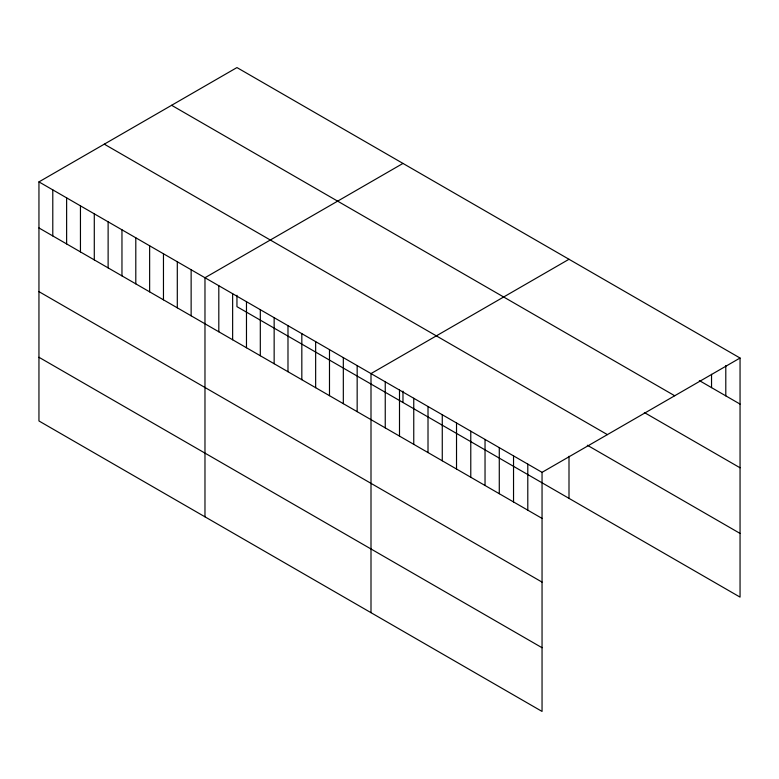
<?xml version="1.0" encoding="UTF-8"?>
<svg xmlns="http://www.w3.org/2000/svg" width="779" height="779" viewBox="0 0 779 779"><rect width="100%" height="100%" fill="white"/><g stroke="black" fill="none" stroke-linecap="round" stroke-linejoin="round"><path stroke-width="1.17" d="M38.95 181.887L542.048 472.347L542.048 711.431L38.95 420.972L38.95 181.887L236.952 67.569L740.05 358.028L740.05 597.113L236.952 306.653L236.952 295.28M402.977 163.424L204.974 277.733L204.974 516.818M569.001 259.271L370.999 373.589L370.999 612.674M542.048 472.347L740.05 358.028M699.328 380.58L740.05 404.087M171.614 105.292L674.711 395.751M644.34 412.529L740.05 467.789M104.289 144.164L607.386 434.624M587.327 445.237L740.05 533.42M38.95 227.945L542.048 518.405M38.95 291.638L542.048 582.108M38.95 357.269L542.048 647.729M725.794 365.555L725.794 395.859M711.539 374.3L711.539 387.63M569.001 456.27L569.001 498.356M527.792 464.118L527.792 510.177M513.536 455.89L513.536 501.949M499.281 447.652L499.281 493.72M485.035 439.424L485.035 485.483M470.779 431.196L470.779 477.254M456.523 422.968L456.523 469.026M442.268 414.74L442.268 460.798M428.012 406.511L428.012 452.57M413.756 398.273L413.756 444.342M402.977 391.136L402.977 402.509M399.5 390.045L399.5 436.104M385.245 381.817L385.245 427.875M357.162 365.604L357.162 411.663M343.325 357.61L343.325 403.678M329.488 349.625L329.488 395.683M315.651 341.64L315.651 387.699M301.824 333.646L301.824 379.714M287.987 325.661L287.987 371.719M274.15 317.676L274.15 363.735M260.313 309.691L260.313 355.75M246.476 301.697L246.476 347.755M232.639 293.712L232.639 339.771M218.811 285.727L218.811 331.786M191.137 269.748L191.137 315.807M177.3 261.763L177.3 307.822M163.463 253.769L163.463 299.837M149.636 245.784L149.636 291.843M135.799 237.799L135.799 283.858M121.962 229.805L121.962 275.873M108.125 221.82L108.125 267.879M94.288 213.835L94.288 259.894M80.451 205.851L80.451 251.909M66.624 197.856L66.624 243.924M52.787 189.872L52.787 235.93"/></g></svg>
